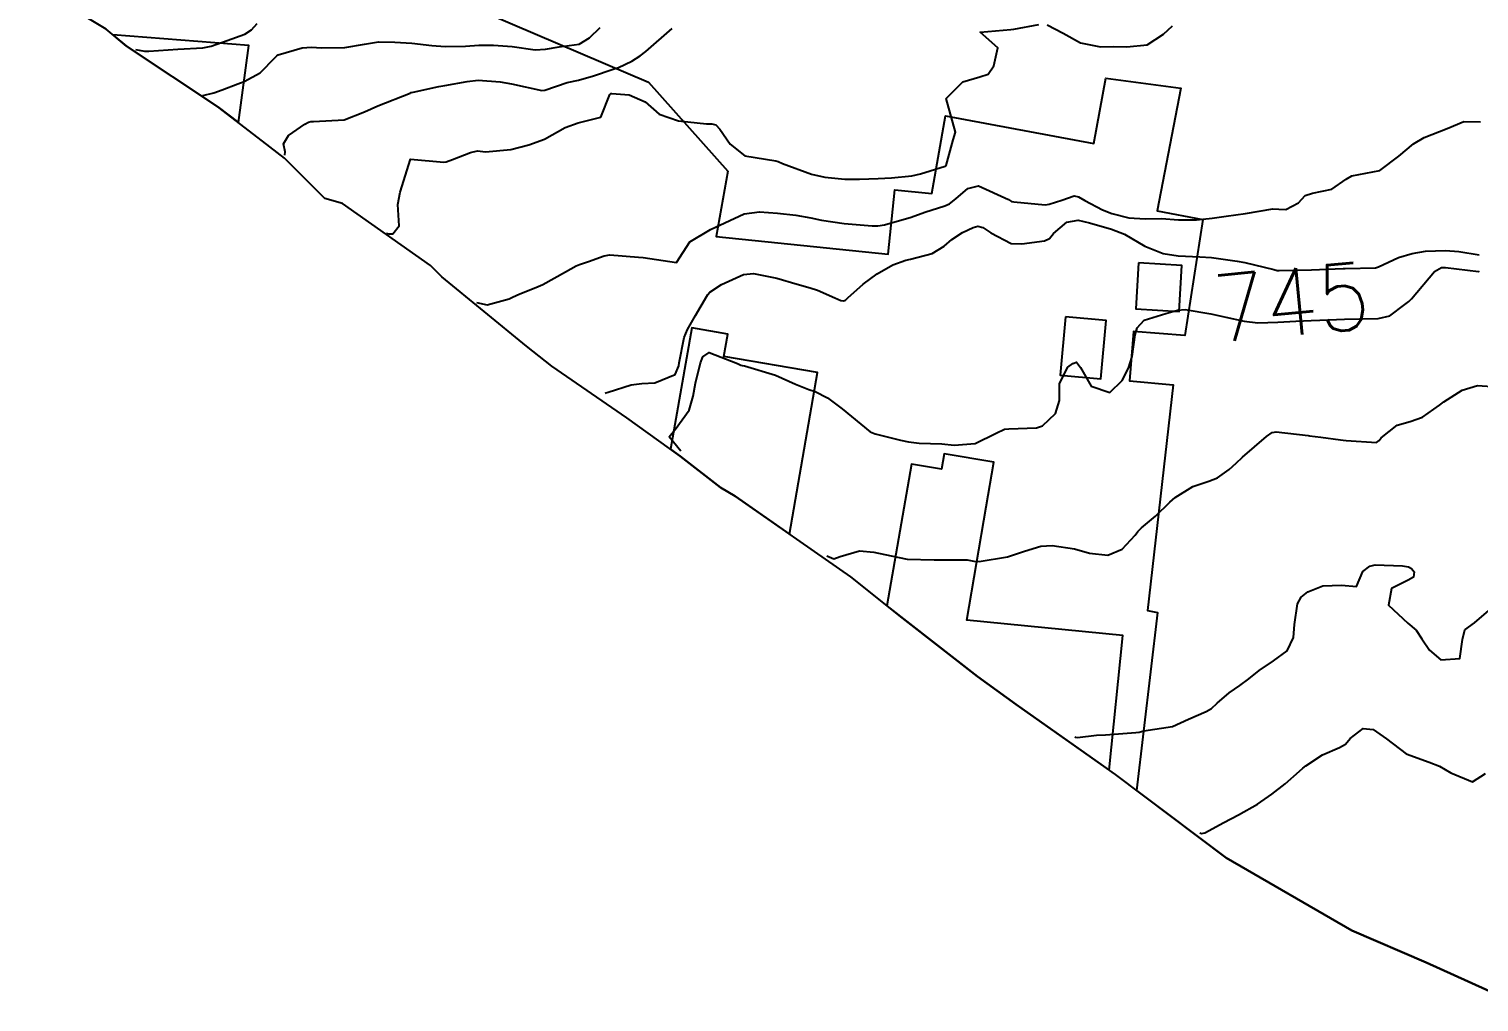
# Model space of a CAD drawing. Header units: metres. Extents: x 307586 to 320046, y 7427249 to 7434250.
# Drawn here: x 310729.5 to 310816.3, y 7432218.8 to 7432277.1 of the extents above; entities that cross this region are included whole.
import ezdxf
from ezdxf.enums import TextEntityAlignment as Align

# ---------------------------------------------------------------- set-up
doc = ezdxf.new("R2010")
doc.units = ezdxf.units.M
doc.header["$MEASUREMENT"] = 0
for name, color, linetype in [('Area', 45, 'Continuous'), ('Cotas', 45, 'Continuous'), ('Curvas de Nivel 1m', 11, 'Continuous'), ('Curvas de Nivel 5m', 15, 'Continuous'), ('Edificações', 30, 'Continuous')]:
    doc.layers.add(name, color=color, linetype=linetype)
doc.styles.add('Style-STANDARD', font='STANDARD.shx')

msp = doc.modelspace()

# ---------------------------------------------------------------- linework, layer by layer
at = {"layer": 'Area'}
msp.add_polyline3d([(310818.377, 7432218.832, 750.54), (310813.126, 7432221.196, 750.91), (310808.685, 7432223.115, 755.129), (310801.159, 7432227.463, 753.066), (310794.539, 7432232.445, 750.536), (310788.609, 7432236.644, 750.026), (310786.288, 7432238.316, 750.075), (310781.772, 7432241.827, 749.345), (310778.701, 7432244.275, 746.175), (310771.783, 7432249.107, 745.747), (310770.9, 7432249.632, 745.776), (310768.504, 7432251.501, 745.955), (310765.312, 7432253.788, 743.866), (310760.823, 7432256.89, 746.275), (310759.296, 7432258.083, 748.075), (310754.238, 7432262.244, 744.294), (310753.56, 7432262.925, 742.124), (310748.284, 7432266.635, 747.039), (310747.231, 7432266.917, 748.546), (310744.809, 7432269.337, 748.204), (310743.507, 7432270.362, 743.515), (310740.835, 7432272.417, 743.236), (310735.371, 7432276.052, 737.885), (310734.147, 7432277.056, 737.886), (310729.53, 7432279.857, 737.216)], dxfattribs=at)
at = {"layer": 'Curvas de Nivel 1m', "flags": 128}
for points, elevation in [([(310735.903, 7432275.85), (310736.121, 7432275.808), (310736.435, 7432275.747), (310736.692, 7432275.743), (310738.437, 7432275.857), (310739.939, 7432275.944), (310740.439, 7432276.05), (310741.397, 7432276.38), (310742.446, 7432276.763), (310742.837, 7432277.018), (310743.175, 7432277.403)], 739), ([(310750.903, 7432264.86), (310751.059, 7432264.81), (310751.301, 7432264.81), (310751.684, 7432265.299), (310751.594, 7432266.569), (310751.745, 7432267.299), (310752.363, 7432269.29), (310754.36, 7432269.105), (310754.5, 7432269.13), (310754.881, 7432269.265), (310755.95, 7432269.672), (310756.368, 7432269.779), (310756.847, 7432269.722), (310758.369, 7432269.854), (310759.433, 7432270.148), (310760.376, 7432270.475), (310761.609, 7432271.182), (310762.386, 7432271.448), (310763.743, 7432271.803), (310764.288, 7432273.151), (310764.352, 7432273.202), (310764.404, 7432273.211), (310765.435, 7432273.14), (310766.399, 7432272.713), (310767.239, 7432271.965), (310768.388, 7432271.571), (310770.079, 7432271.39), (310770.386, 7432271.387), (310770.639, 7432271.33), (310770.868, 7432271.073), (310771.487, 7432270.176), (310772.367, 7432269.475), (310774.213, 7432269.183), (310774.364, 7432269.143), (310774.626, 7432269.027), (310776.354, 7432268.388), (310777.152, 7432268.197), (310778.35, 7432268.088), (310779.231, 7432268.09), (310780.35, 7432268.128), (310781.142, 7432268.157), (310782.353, 7432268.277), (310782.87, 7432268.41), (310784.362, 7432268.865), (310784.389, 7432268.883), (310784.412, 7432268.91), (310784.838, 7432270.446), (310784.973, 7432270.904), (310784.403, 7432272.91), (310785.403, 7432273.915), (310786.423, 7432274.203), (310786.933, 7432274.374), (310787.268, 7432274.877), (310787.511, 7432275.941), (310786.453, 7432276.89), (310788.285, 7432277.033), (310788.456, 7432277.056), (310789.961, 7432277.344)], 742), ([(310790.46, 7432277.327), (310791.409, 7432276.83), (310792.447, 7432276.236), (310793.645, 7432276.002), (310794.445, 7432276.028), (310795.223, 7432276.004), (310796.446, 7432276.115), (310797.424, 7432276.755), (310797.951, 7432277.257)], 742), ([(310744.843, 7432269.52), (310744.859, 7432269.717), (310744.764, 7432270.189), (310745.056, 7432270.703), (310746.041, 7432271.373), (310746.258, 7432271.498), (310746.385, 7432271.535), (310746.552, 7432271.535), (310748.386, 7432271.625), (310749.614, 7432272.104), (310750.394, 7432272.473), (310752.345, 7432273.233), (310752.403, 7432273.263), (310752.427, 7432273.265), (310752.519, 7432273.289), (310754.048, 7432273.634), (310754.409, 7432273.684), (310755.747, 7432273.923), (310756.414, 7432274.006), (310757.733, 7432273.911), (310758.411, 7432273.787), (310760.213, 7432273.395), (310760.406, 7432273.418), (310761.725, 7432273.868), (310762.416, 7432274.012), (310763.314, 7432274.267), (310764.425, 7432274.642), (310764.814, 7432274.76), (310765.603, 7432275.138), (310766.098, 7432275.471), (310766.439, 7432275.722), (310768.013, 7432277.107)], 741), ([(310756.303, 7432260.71), (310756.939, 7432260.556), (310758.26, 7432260.92), (310758.462, 7432261.017), (310758.896, 7432261.214), (310759.866, 7432261.605), (310760.269, 7432261.781), (310761.643, 7432262.546), (310762.28, 7432262.895), (310762.477, 7432262.972), (310763.012, 7432263.163), (310763.942, 7432263.5), (310764.289, 7432263.562), (310765.996, 7432263.424), (310766.287, 7432263.387), (310768.283, 7432263.1), (310769.068, 7432264.326), (310770.313, 7432265.08), (310772.322, 7432266.001), (310773.236, 7432266.129), (310774.323, 7432266.047), (310775.414, 7432265.927), (310776.32, 7432265.76), (310776.952, 7432265.633), (310778.317, 7432265.429), (310779.98, 7432265.299), (310780.316, 7432265.296), (310780.717, 7432265.354), (310782.322, 7432265.812), (310783.14, 7432266.107), (310784.329, 7432266.491), (310784.62, 7432266.617), (310784.989, 7432266.903), (310785.715, 7432267.524), (310786.345, 7432267.679), (310788.135, 7432266.863), (310788.254, 7432266.783), (310788.332, 7432266.754), (310788.458, 7432266.733), (310790.33, 7432266.547), (310790.579, 7432266.589), (310791.33, 7432266.83), (310792.081, 7432267.078), (310792.336, 7432267.033), (310792.702, 7432266.814), (310793.769, 7432266.24), (310794.325, 7432266.034), (310795.334, 7432265.769), (310796.322, 7432265.703), (310797.297, 7432265.73), (310798.322, 7432265.651), (310799.394, 7432265.658), (310800.323, 7432265.755), (310801.177, 7432265.859), (310802.326, 7432266.027), (310803.956, 7432266.302), (310804.329, 7432266.294), (310804.73, 7432266.265), (310805.498, 7432266.658), (310805.894, 7432267.1), (310806.342, 7432267.248), (310807.497, 7432267.482), (310808.355, 7432268.087), (310808.691, 7432268.284), (310810.363, 7432268.6), (310811.493, 7432269.467), (310812.379, 7432270.203), (310813.007, 7432270.571), (310814.389, 7432271.112), (310815.389, 7432271.544), (310816.393, 7432271.52)], 743), ([(310764.013, 7432255.27), (310764.057, 7432255.289), (310764.195, 7432255.335), (310765.556, 7432255.779), (310766.2, 7432255.855), (310766.982, 7432255.9), (310768.206, 7432256.393), (310768.406, 7432256.903), (310768.441, 7432257.098), (310768.729, 7432258.602), (310768.925, 7432259.093), (310769.411, 7432259.929), (310770.096, 7432261.082), (310770.155, 7432261.19), (310770.265, 7432261.326), (310770.973, 7432261.772), (310772.276, 7432262.374), (310772.878, 7432262.443), (310774.274, 7432262.158), (310775.497, 7432261.791), (310776.269, 7432261.585), (310776.708, 7432261.444), (310777.744, 7432260.988), (310778.107, 7432260.828), (310778.261, 7432260.794), (310778.394, 7432260.846), (310778.536, 7432260.977), (310779.44, 7432261.799), (310780.278, 7432262.422), (310781.23, 7432262.946), (310781.995, 7432263.227), (310782.288, 7432263.296), (310783.584, 7432263.627), (310784.3, 7432264.079), (310784.743, 7432264.469), (310785.39, 7432264.899), (310786.02, 7432265.189), (310786.317, 7432265.27), (310786.615, 7432265.185), (310787.092, 7432264.878), (310788.304, 7432264.236), (310788.945, 7432264.211), (310790.306, 7432264.395), (310790.606, 7432264.539), (310790.83, 7432264.835), (310791.63, 7432265.517), (310792.321, 7432265.631), (310792.986, 7432265.476), (310794.316, 7432265.095), (310795.089, 7432264.782), (310796.302, 7432264.064), (310797.407, 7432263.643), (310798.294, 7432263.489), (310799.591, 7432263.429), (310800.293, 7432263.392), (310801.824, 7432263.171), (310802.289, 7432263.09), (310804.015, 7432262.674), (310804.229, 7432262.617), (310804.282, 7432262.609), (310804.341, 7432262.611), (310806.283, 7432262.65), (310808.178, 7432262.728), (310808.285, 7432262.729), (310810.106, 7432262.782), (310810.286, 7432262.837), (310811.482, 7432263.401), (310812.299, 7432263.635), (310813.092, 7432263.777), (310814.302, 7432263.807), (310815.085, 7432263.759), (310816.298, 7432263.548)], 744), ([(310777.263, 7432245.54), (310777.699, 7432245.363), (310778.078, 7432245.49), (310779.219, 7432245.831), (310780.081, 7432245.752), (310780.75, 7432245.62), (310782.077, 7432245.347), (310783.693, 7432245.297), (310784.077, 7432245.308), (310785.677, 7432245.294), (310786.076, 7432245.218), (310786.386, 7432245.196), (310788.079, 7432245.475), (310789.11, 7432245.822), (310790.086, 7432246.126), (310790.755, 7432246.165), (310792.084, 7432245.959), (310792.982, 7432245.707), (310794.081, 7432245.573), (310794.938, 7432245.928), (310795.713, 7432246.774), (310795.878, 7432246.99), (310796.1, 7432247.219), (310796.946, 7432247.922), (310797.806, 7432248.745), (310798.126, 7432249.031), (310799.179, 7432249.683), (310800.136, 7432250.013), (310800.647, 7432250.206), (310801.344, 7432250.708), (310801.76, 7432251.091), (310802.15, 7432251.438), (310803.585, 7432252.679), (310803.925, 7432252.915), (310804.167, 7432252.957), (310806.073, 7432252.742), (310806.164, 7432252.729), (310806.831, 7432252.64), (310808.019, 7432252.479), (310808.161, 7432252.461), (310808.343, 7432252.436), (310810.16, 7432252.325), (310810.321, 7432252.439), (310810.452, 7432252.597), (310811.406, 7432253.356), (310812.178, 7432253.573), (310812.919, 7432253.831), (310813.935, 7432254.554), (310814.195, 7432254.756), (310815.297, 7432255.444), (310816.205, 7432255.726), (310817.341, 7432255.649)], 746), ([(310792.103, 7432234.7), (310792.157, 7432234.68), (310792.264, 7432234.66), (310793.418, 7432234.798), (310793.953, 7432234.833), (310795.771, 7432234.956), (310795.955, 7432234.992), (310796.244, 7432235.054), (310797.959, 7432235.324), (310798.923, 7432235.771), (310799.968, 7432236.22), (310800.284, 7432236.403), (310800.636, 7432236.713), (310801.352, 7432237.336), (310801.989, 7432237.786), (310802.517, 7432238.17), (310803.152, 7432238.683), (310804.009, 7432239.259), (310804.828, 7432239.849), (310805.207, 7432240.658), (310805.26, 7432241.428), (310805.438, 7432242.656), (310805.646, 7432243.057), (310806.054, 7432243.388), (310806.961, 7432243.734), (310808.06, 7432243.785), (310808.967, 7432243.703), (310809.352, 7432244.607), (310809.767, 7432244.912), (310810.077, 7432244.999), (310811.726, 7432244.934), (310812.076, 7432244.88), (310812.268, 7432244.77), (310812.422, 7432244.575), (310812.385, 7432244.258), (310812.065, 7432244.078), (310811.058, 7432243.59), (310810.888, 7432242.592), (310812.032, 7432241.5), (310812.544, 7432241.088), (310812.876, 7432240.567), (310813.345, 7432239.889), (310814.01, 7432239.305), (310815.158, 7432239.392), (310815.314, 7432240.537), (310815.452, 7432241.113), (310816.033, 7432241.524), (310817.172, 7432242.513)], 747), ([(310799.583, 7432228.95), (310799.688, 7432228.919), (310799.885, 7432228.964), (310801.029, 7432229.571), (310801.896, 7432230.031), (310803.05, 7432230.683), (310803.909, 7432231.263), (310804.69, 7432231.888), (310805.547, 7432232.654), (310805.75, 7432232.828), (310805.928, 7432232.971), (310806.941, 7432233.632), (310807.944, 7432234.058), (310808.3, 7432234.264), (310808.587, 7432234.614), (310809.363, 7432235.202), (310809.958, 7432235.144), (310810.757, 7432234.592), (310811.94, 7432233.692), (310813.309, 7432233.182), (310813.929, 7432232.946), (310814.602, 7432232.543), (310815.918, 7432232.012), (310816.687, 7432232.519)], 748)]:
    msp.add_lwpolyline(points, dxfattribs=dict(at, elevation=elevation))
at = {"layer": 'Curvas de Nivel 5m', "flags": 128}
for points, elevation in [([(310739.933, 7432273.09), (310740.595, 7432273.243), (310741.09, 7432273.43), (310742.027, 7432273.798), (310742.411, 7432273.936), (310743.364, 7432274.455), (310744.279, 7432275.392), (310744.354, 7432275.471), (310744.434, 7432275.524), (310745.869, 7432275.945), (310746.439, 7432275.992), (310747.031, 7432275.953), (310748.439, 7432275.972), (310749.603, 7432276.167), (310750.443, 7432276.299), (310751.425, 7432276.287), (310752.442, 7432276.231), (310753.628, 7432276.091), (310754.44, 7432276.015), (310755.646, 7432276.053), (310756.441, 7432276.098), (310757.316, 7432276.111), (310758.441, 7432276.024), (310759.813, 7432275.832), (310760.44, 7432275.862), (310761.26, 7432276.007), (310762.443, 7432276.173), (310763.064, 7432276.546), (310763.701, 7432277.158)], 740), ([(310768.533, 7432251.81), (310767.842, 7432252.654), (310768.174, 7432253.088), (310768.194, 7432253.1), (310769.025, 7432254.247), (310769.271, 7432255.089), (310769.419, 7432255.869), (310769.712, 7432257.085), (310769.847, 7432257.456), (310770.222, 7432257.705), (310771.922, 7432257.054), (310772.116, 7432256.956), (310772.212, 7432256.931), (310772.346, 7432256.914), (310774.206, 7432256.359), (310775.4, 7432255.819), (310776.198, 7432255.489), (310776.567, 7432255.375), (310777.31, 7432254.993), (310778.183, 7432254.337), (310779.867, 7432252.963), (310780.162, 7432252.835), (310781.684, 7432252.463), (310782.157, 7432252.356), (310782.793, 7432252.288), (310784.156, 7432252.242), (310784.894, 7432252.164), (310786.157, 7432252.263), (310787.414, 7432252.871), (310787.902, 7432253.129), (310788.167, 7432253.132), (310789.82, 7432253.192), (310790.17, 7432253.32), (310790.959, 7432254.054), (310791.198, 7432254.83), (310791.185, 7432255.848), (310791.699, 7432256.825), (310791.993, 7432257.046), (310792.217, 7432257.12), (310792.446, 7432256.817), (310793.088, 7432255.693), (310794.198, 7432255.31), (310794.949, 7432256.039), (310795.329, 7432256.779), (310795.539, 7432257.461), (310795.726, 7432258.775), (310795.841, 7432259.18), (310796.252, 7432259.641), (310797.556, 7432260.051), (310798.258, 7432260.251), (310798.717, 7432260.277), (310800.256, 7432260.02), (310801.147, 7432259.818), (310802.252, 7432259.577), (310803.057, 7432259.494), (310804.251, 7432259.518), (310805.337, 7432259.574), (310806.253, 7432259.618), (310807.285, 7432259.667), (310808.254, 7432259.698), (310809.148, 7432259.717), (310810.254, 7432259.742), (310810.954, 7432259.895), (310811.869, 7432260.584), (310812.089, 7432260.758), (310812.266, 7432260.93), (310813.636, 7432262.56), (310814.053, 7432262.787), (310814.287, 7432262.805), (310816.26, 7432262.553), (310816.283, 7432262.549), (310816.311, 7432262.53)], 745)]:
    msp.add_lwpolyline(points, dxfattribs=dict(at, elevation=elevation))
at = {"layer": 'Edificações', "elevation": 749.539}
msp.add_lwpolyline([(310740.695, 7432284.97), (310766.603, 7432273.896), (310771.35, 7432268.555), (310770.64, 7432264.652), (310780.934, 7432263.588), (310781.333, 7432267.449), (310783.546, 7432267.22), (310784.365, 7432271.866), (310793.257, 7432270.219), (310793.967, 7432274.122), (310798.463, 7432273.531), (310797.043, 7432266.198), (310799.776, 7432265.669), (310798.699, 7432258.729), (310795.623, 7432258.966), (310795.386, 7432256.009), (310797.99, 7432255.773), (310796.455, 7432242.275), (310797.051, 7432242.156), (310795.803, 7432231.494), (310801.159, 7432227.463), (310808.685, 7432223.115), (310813.126, 7432221.196), (310818.377, 7432218.832)], dxfattribs=at)
at = {"layer": 'Edificações'}
for points, elevation in [([(310742.068, 7432271.469), (310742.69, 7432276.093), (310734.554, 7432276.723), (310735.371, 7432276.052), (310740.835, 7432272.417)], 743.365), ([(310775.03, 7432246.839), (310776.709, 7432256.506), (310771.114, 7432257.478), (310771.344, 7432258.804), (310769.19, 7432259.179), (310767.924, 7432251.916), (310768.504, 7432251.501), (310770.9, 7432249.632), (310771.783, 7432249.107)], 745.948), ([(310794.169, 7432232.708), (310794.976, 7432240.763), (310785.646, 7432241.697), (310786.808, 7432248.464), (310787.267, 7432251.135), (310784.286, 7432251.647), (310784.127, 7432250.723), (310782.346, 7432251.029), (310780.866, 7432242.549), (310786.288, 7432238.316), (310788.609, 7432236.644)], 750.504)]:
    msp.add_lwpolyline(points, close=True, dxfattribs=dict(at, elevation=elevation))
for points in [[(310795.928, 7432263.072), (310795.766, 7432260.316), (310798.353, 7432260.164), (310798.515, 7432262.919)], [(310791.562, 7432259.839), (310791.244, 7432256.344), (310793.663, 7432256.124), (310793.981, 7432259.619)]]:
    msp.add_lwpolyline(points, close=True, dxfattribs=at)

# ---------------------------------------------------------------- texts
at = {"layer": 'Cotas', "style": 'Style-STANDARD'}
msp.add_text('745', height=4, rotation=5.3675, dxfattribs=at).set_placement((310805.066, 7432260.729, 745), align=Align.MIDDLE_CENTER)

doc.saveas('drawing.dxf')
